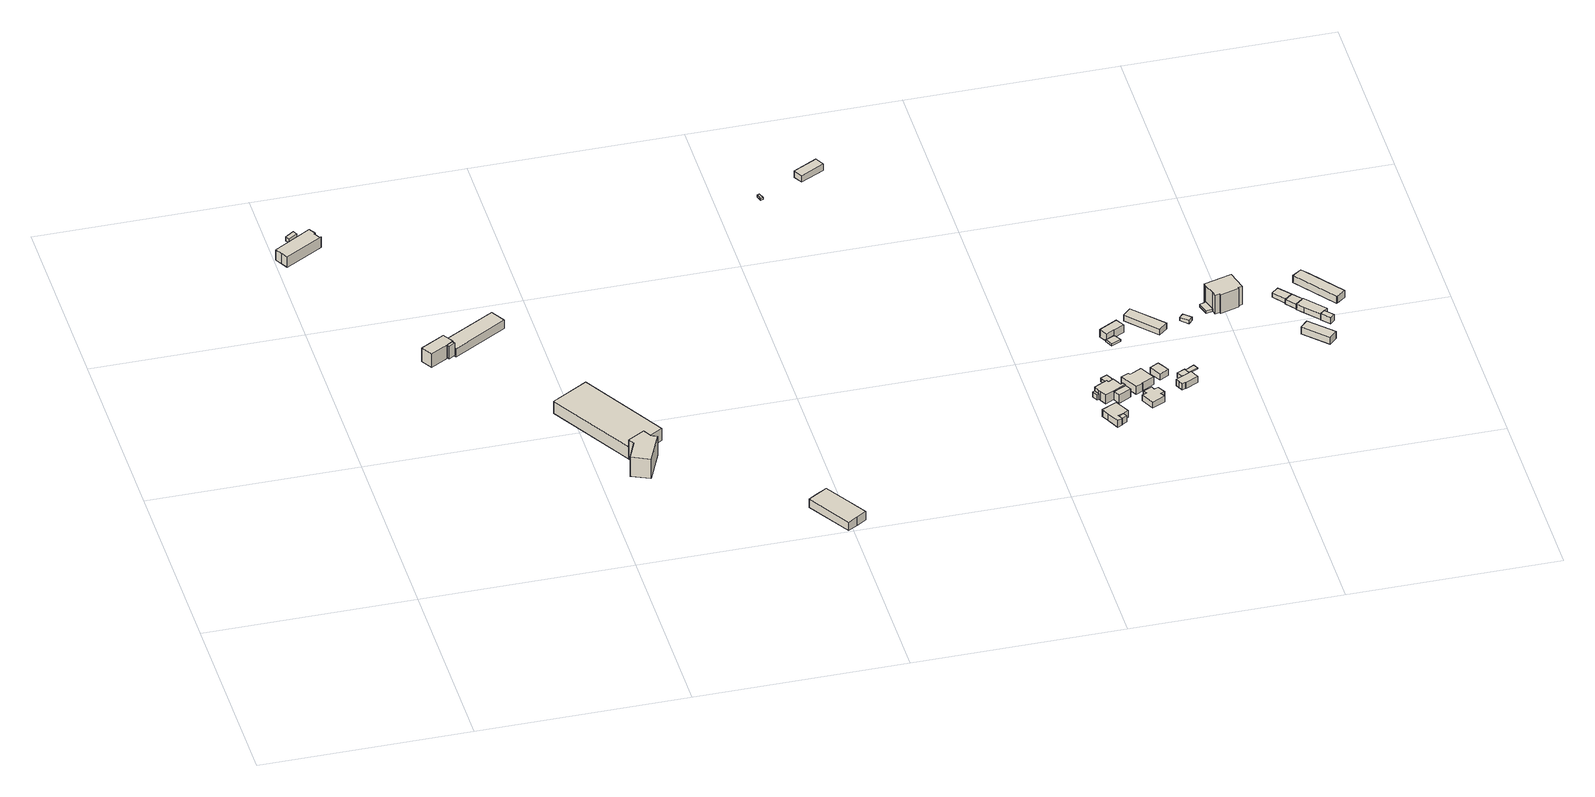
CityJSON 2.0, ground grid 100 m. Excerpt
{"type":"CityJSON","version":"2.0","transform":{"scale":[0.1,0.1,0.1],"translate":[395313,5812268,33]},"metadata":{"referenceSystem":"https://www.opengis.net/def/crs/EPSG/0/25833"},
"CityObjects":{
"building1":{"type":"Building","attributes":{"Gemeindeschluessel":"11000008","BezugspunktDach":"2200","function":"31001_1010","measuredHeight":7.35,"storeysAboveGround":1},"address":[{"country":"Germany","locality":"Berlin","thoroughfareNumber":"151A","thoroughfareName":"Späthstraße"}],"geometry":[{"type":"Solid","lod":"1","boundaries":[[[[0,1,2,3,4,5,6,7,8,9]],[[10,11,12,13,14,15,16,17,18,19]],[[10,19,9,8]],[[11,10,8,7]],[[12,11,7,6]],[[13,12,6,5]],[[14,13,5,4]],[[15,14,4,3]],[[16,15,3,2]],[[17,16,2,1]],[[18,17,1,0]],[[19,18,0,9]]]]}]},
"building2":{"type":"Building","attributes":{"Gemeindeschluessel":"11000008","BezugspunktDach":"2200","function":"31001_2723","measuredHeight":2.2,"storeysAboveGround":1},"address":[{"country":"Germany","locality":"Berlin","thoroughfareNumber":"152 (3)","thoroughfareName":"Späthstraße"}],"geometry":[{"type":"Solid","lod":"1","boundaries":[[[[20,21,22,23,24]],[[25,26,27,28,29]],[[25,29,24,23]],[[26,25,23,22]],[[27,26,22,21]],[[28,27,21,20]],[[29,28,20,24]]]]}]},
"building3":{"type":"Building","attributes":{"Gemeindeschluessel":"11000008","BezugspunktDach":"2200","function":"31001_2600","measuredHeight":7.55,"storeysAboveGround":2},"address":[{"country":"Germany","locality":"Berlin","thoroughfareNumber":"145","thoroughfareName":"Späthstraße"}],"geometry":[{"type":"Solid","lod":"1","boundaries":[[[[30,31,32,33,34,35,36,37,38]],[[39,40,41,42,43,44,45,46,47]],[[39,47,38,37]],[[40,39,37,36]],[[41,40,36,35]],[[42,41,35,34]],[[43,42,34,33]],[[44,43,33,32]],[[45,44,32,31]],[[46,45,31,30]],[[47,46,30,38]]]]}]},
"building4":{"type":"Building","attributes":{"Gemeindeschluessel":"11000008","BezugspunktDach":"2200","function":"31001_2600","measuredHeight":6.89,"storeysAboveGround":1},"address":[{"country":"Germany","locality":"Berlin","thoroughfareNumber":"145 (2)","thoroughfareName":"Späthstraße"}],"geometry":[{"type":"Solid","lod":"1","boundaries":[[[[48,49,50,51,52,53]],[[54,55,56,57,58,59]],[[54,59,53,52]],[[55,54,52,51]],[[56,55,51,50]],[[57,56,50,49]],[[58,57,49,48]],[[59,58,48,53]]]]}]},
"building5":{"type":"Building","attributes":{"Gemeindeschluessel":"11000008","BezugspunktDach":"2200","function":"31001_2621","measuredHeight":4.51,"storeysAboveGround":1},"address":[{"country":"Germany","locality":"Berlin","thoroughfareNumber":"145 (1)","thoroughfareName":"Späthstraße"}],"geometry":[{"type":"Solid","lod":"1","boundaries":[[[[60,61,62,63,64,65]],[[66,67,68,69,70,71]],[[66,71,65,64]],[[67,66,64,63]],[[68,67,63,62]],[[69,68,62,61]],[[70,69,61,60]],[[71,70,60,65]]]]}]},
"building6":{"type":"Building","attributes":{"Gemeindeschluessel":"11000008","BezugspunktDach":"2200","function":"31001_2020","measuredHeight":10.69,"storeysAboveGround":3},"address":[{"country":"Germany","locality":"Berlin","thoroughfareNumber":"144","thoroughfareName":"Späthstraße"}],"geometry":[{"type":"Solid","lod":"1","boundaries":[[[[72,73,74,75,76,77,78,79]],[[80,81,82,83,84,85,86,87]],[[80,87,79,78]],[[81,80,78,77]],[[82,81,77,76]],[[83,82,76,75]],[[84,83,75,74]],[[85,84,74,73]],[[86,85,73,72]],[[87,86,72,79]]]]}]},
"building7":{"type":"Building","attributes":{"Gemeindeschluessel":"11000008","BezugspunktDach":"2200","function":"31001_2111","measuredHeight":6.69,"storeysAboveGround":1},"address":[{"country":"Germany","locality":"Berlin","thoroughfareNumber":"144 (1)","thoroughfareName":"Späthstraße"}],"geometry":[{"type":"Solid","lod":"1","boundaries":[[[[88,89,90,91,92,93,94]],[[95,96,97,98,99,100,101]],[[95,101,94,93]],[[96,95,93,92]],[[97,96,92,91]],[[98,97,91,90]],[[99,98,90,89]],[[100,99,89,88]],[[101,100,88,94]]]]}]},
"building8":{"type":"Building","attributes":{"Gemeindeschluessel":"11000008","BezugspunktDach":"2200","function":"31001_2142","measuredHeight":5.24,"storeysAboveGround":1},"address":[{"country":"Germany","locality":"Berlin","thoroughfareNumber":"41A","thoroughfareName":"Späthstraße"}],"geometry":[{"type":"Solid","lod":"1","boundaries":[[[[102,103,104,105,106,107]],[[108,109,110,111,112,113]],[[108,113,107,106]],[[109,108,106,105]],[[110,109,105,104]],[[111,110,104,103]],[[112,111,103,102]],[[113,112,102,107]]]]}]},
"building9":{"type":"Building","attributes":{"Gemeindeschluessel":"11000009","BezugspunktDach":"2200","function":"31001_2520","measuredHeight":1.03,"storeysAboveGround":1},"address":[{"country":"Germany","locality":"Berlin","thoroughfareNumber":"999 (2)","thoroughfareName":"Späthstraße"}],"geometry":[{"type":"Solid","lod":"1","boundaries":[[[[114,115,116,117]],[[118,119,120,121]],[[118,121,117,116]],[[119,118,116,115]],[[120,119,115,114]],[[121,120,114,117]]]]}]},
"building10":{"type":"Building","attributes":{"Gemeindeschluessel":"11000009","BezugspunktDach":"2200","function":"31001_2000","measuredHeight":4.58,"storeysAboveGround":1},"address":[{"country":"Germany","locality":"Berlin","thoroughfareNumber":"133 (1)","thoroughfareName":"Späthstraße"}],"geometry":[{"type":"Solid","lod":"1","boundaries":[[[[122,123,124,125]],[[126,127,128,129]],[[126,129,125,124]],[[127,126,124,123]],[[128,127,123,122]],[[129,128,122,125]]]]}]},
"building11":{"type":"Building","attributes":{"Gemeindeschluessel":"11000009","BezugspunktDach":"2200","function":"31001_1010","measuredHeight":5.15,"storeysAboveGround":1},"address":[{"country":"Germany","locality":"Berlin","thoroughfareNumber":"43 (4)","thoroughfareName":"Späthstraße"}],"geometry":[{"type":"Solid","lod":"1","boundaries":[[[[130,131,132,133,134,135,136,137,138]],[[139,140,141,142,143,144,145,146,147]],[[139,147,138,137]],[[140,139,137,136]],[[141,140,136,135]],[[142,141,135,134]],[[143,142,134,133]],[[144,143,133,132]],[[145,144,132,131]],[[146,145,131,130]],[[147,146,130,138]]]]}]},
"building12":{"type":"Building","attributes":{"Gemeindeschluessel":"11000009","BezugspunktDach":"2200","function":"51009_1610","measuredHeight":3,"storeysAboveGround":0},"address":[{"country":"Germany","locality":"Berlin"}],"geometry":[{"type":"Solid","lod":"1","boundaries":[[[[148,149,150,151]],[[152,153,154,155]],[[152,155,151,150]],[[153,152,150,149]],[[154,153,149,148]],[[155,154,148,151]]]]}]},
"building13":{"type":"Building","attributes":{"Gemeindeschluessel":"11000009","BezugspunktDach":"2200","function":"51009_1610","measuredHeight":3.39,"storeysAboveGround":0},"address":[{"country":"Germany","locality":"Berlin"}],"geometry":[{"type":"Solid","lod":"1","boundaries":[[[[156,157,158,159]],[[160,161,162,163]],[[160,163,159,158]],[[161,160,158,157]],[[162,161,157,156]],[[163,162,156,159]]]]}]},
"building14":{"type":"Building","attributes":{"Gemeindeschluessel":"11000009","function":"31001_1010"},"address":[{"country":"Germany","locality":"Berlin","thoroughfareNumber":"46","thoroughfareName":"Späthstraße"}],"children":["building14-1","building14-2"]},
"building14-1":{"type":"BuildingPart","attributes":{"BezugspunktDach":"2200","measuredHeight":5.81,"storeysAboveGround":1},"parents":["building14"],"geometry":[{"type":"MultiSurface","lod":"1","boundaries":[[[164,165,166,167,168,169,170,171,172,173,174,175]],[[176,177,178,179,180,181,182,183,184,185,186,187]],[[176,187,175,174]],[[177,176,174,173]],[[178,177,173,172]],[[179,178,172,171]],[[180,179,171,170]],[[181,180,170,169]],[[182,181,169,168]],[[188,189,182,168,167]],[[184,183,167,166]],[[185,184,166,165]],[[186,185,165,164]],[[187,186,164,175]],[[183,182,189,188]]]}]},
"building14-2":{"type":"BuildingPart","attributes":{"BezugspunktDach":"2200","measuredHeight":4.62,"storeysAboveGround":1},"parents":["building14"],"geometry":[{"type":"Solid","lod":"1","boundaries":[[[[190,191,189,188]],[[182,192,193,183]],[[192,182,189,191]],[[193,192,191,190]],[[183,193,190,188]],[[183,188,189,182]]]]}]},
"building15":{"type":"Building","attributes":{"Gemeindeschluessel":"11000009","BezugspunktDach":"2200","function":"31001_2000","measuredHeight":2.06,"storeysAboveGround":1},"address":[{"country":"Germany","locality":"Berlin","thoroughfareNumber":"46 (1)","thoroughfareName":"Späthstraße"}],"geometry":[{"type":"Solid","lod":"1","boundaries":[[[[194,195,196,197]],[[198,199,200,201]],[[198,201,197,196]],[[199,198,196,195]],[[200,199,195,194]],[[201,200,194,197]]]]}]},
"building16":{"type":"Building","attributes":{"Gemeindeschluessel":"11000009","BezugspunktDach":"2200","function":"31001_1010","measuredHeight":5.71,"storeysAboveGround":1},"address":[{"country":"Germany","locality":"Berlin","thoroughfareNumber":"46A","thoroughfareName":"Späthstraße"}],"geometry":[{"type":"Solid","lod":"1","boundaries":[[[[202,203,204,205,206,207,208,209]],[[210,211,212,213,214,215,216,217]],[[210,217,209,208]],[[211,210,208,207]],[[212,211,207,206]],[[213,212,206,205]],[[214,213,205,204]],[[215,214,204,203]],[[216,215,203,202]],[[217,216,202,209]]]]}]},
"building17":{"type":"Building","attributes":{"Gemeindeschluessel":"11000009","BezugspunktDach":"2200","function":"31001_1010","measuredHeight":4.98,"storeysAboveGround":1},"address":[{"country":"Germany","locality":"Berlin","thoroughfareNumber":"44","thoroughfareName":"Späthstraße"}],"geometry":[{"type":"Solid","lod":"1","boundaries":[[[[218,219,220,221,222,223,224,225,226,227,228]],[[229,230,231,232,233,234,235,236,237,238,239]],[[229,239,228,227]],[[230,229,227,226]],[[231,230,226,225]],[[232,231,225,224]],[[233,232,224,223]],[[234,233,223,222]],[[235,234,222,221]],[[236,235,221,220]],[[237,236,220,219]],[[238,237,219,218]],[[239,238,218,228]]]]}]},
"building18":{"type":"Building","attributes":{"Gemeindeschluessel":"11000009","function":"31001_1010"},"address":[{"country":"Germany","locality":"Berlin","thoroughfareNumber":"43 (5)","thoroughfareName":"Späthstraße"}],"children":["building18-1","building18-2"]},
"building18-1":{"type":"BuildingPart","attributes":{"BezugspunktDach":"2200","measuredHeight":5.23,"storeysAboveGround":1},"parents":["building18"],"geometry":[{"type":"Solid","lod":"1","boundaries":[[[[240,241,242,243,244,245]],[[246,247,248,249,250,251]],[[246,251,245,244]],[[247,246,244,243]],[[248,247,243,242]],[[249,248,242,241]],[[250,249,241,240],[250,252,253,249]],[[251,250,240,245]],[[252,250,249,253]]]]}]},
"building18-2":{"type":"BuildingPart","attributes":{"BezugspunktDach":"2200","measuredHeight":1.04,"storeysAboveGround":1},"parents":["building18"],"geometry":[{"type":"Solid","lod":"1","boundaries":[[[[254,255,256,253,252,257]],[[250,249,248,258,259,260]],[[250,260,257,252]],[[248,249,253,256]],[[258,248,256,255]],[[259,258,255,254]],[[260,259,254,257]],[[249,250,252,253]]]]}]},
"building19":{"type":"Building","attributes":{"Gemeindeschluessel":"11000009","BezugspunktDach":"2200","function":"31001_2000","measuredHeight":4.22,"storeysAboveGround":1},"address":[{"country":"Germany","locality":"Berlin","thoroughfareNumber":"46A (1)","thoroughfareName":"Späthstraße"}],"geometry":[{"type":"Solid","lod":"1","boundaries":[[[[261,262,263,264,265]],[[266,267,268,269,270]],[[266,270,265,264]],[[267,266,264,263]],[[268,267,263,262]],[[269,268,262,261]],[[270,269,261,265]]]]}]},
"building20":{"type":"Building","attributes":{"Gemeindeschluessel":"11000009","function":"31001_1010"},"address":[{"country":"Germany","locality":"Berlin","thoroughfareNumber":"45","thoroughfareName":"Späthstraße"}],"children":["building20-1","building20-2","building20-3"]},
"building20-1":{"type":"BuildingPart","attributes":{"BezugspunktDach":"2200","measuredHeight":4.49,"storeysAboveGround":1},"parents":["building20"],"geometry":[{"type":"MultiSurface","lod":"1","boundaries":[[[271,272,273,274,275,276,277,278,279,280,281]],[[282,283,284,285,286,287,288,289,290,291,292]],[[282,292,281,280]],[[283,282,280,279]],[[293,294,279,278]],[[285,284,278,277]],[[286,285,277,276]],[[287,286,276,275]],[[288,287,275,274]],[[289,288,274,273]],[[290,289,273,272]],[[291,290,272,271]],[[292,291,271,281]],[[295,284,283,294,293]]]}]},
"building20-2":{"type":"BuildingPart","attributes":{"BezugspunktDach":"2200","measuredHeight":0.637,"storeysAboveGround":1},"parents":["building20"],"geometry":[{"type":"Solid","lod":"1","boundaries":[[[[296,297,298,299,300,301,302]],[[303,304,305,306,307,308,309]],[[303,309,302,301]],[[304,303,301,300]],[[305,304,300,299]],[[306,305,299,298]],[[307,306,298,297]],[[308,307,297,296]],[[296,302,309,308]]]]}]},
"building20-3":{"type":"BuildingPart","attributes":{"BezugspunktDach":"2200","measuredHeight":2.6,"storeysAboveGround":1},"parents":["building20"],"geometry":[{"type":"MultiSurface","lod":"1","boundaries":[[[310,294,293,311,312,313]],[[309,308,284,283,282,314]],[[309,314,313,312]],[[315,296,302,312,311]],[[284,308,311,293]],[[282,283,294,310]],[[314,282,310,313]],[[308,309,302,296,315]],[[283,284,293,294]]]}]},
"building21":{"type":"Building","attributes":{"Gemeindeschluessel":"11000009","BezugspunktDach":"2200","function":"31001_2463","measuredHeight":3.25,"storeysAboveGround":1},"address":[{"country":"Germany","locality":"Berlin","thoroughfareNumber":"47","thoroughfareName":"Späthstraße"}],"geometry":[{"type":"Solid","lod":"1","boundaries":[[[[316,317,318,319]],[[320,321,322,323]],[[320,323,319,318]],[[321,320,318,317]],[[322,321,317,316]],[[323,322,316,319]]]]}]},
"building22":{"type":"Building","attributes":{"Gemeindeschluessel":"11000009","BezugspunktDach":"2200","function":"31001_2463","measuredHeight":1.81,"storeysAboveGround":1},"address":[{"country":"Germany","locality":"Berlin","thoroughfareNumber":"49 (2)","thoroughfareName":"Späthstraße"}],"geometry":[{"type":"Solid","lod":"1","boundaries":[[[[324,325,326,327]],[[328,329,330,331]],[[328,331,327,326]],[[329,328,326,325]],[[330,329,325,324]],[[331,330,324,327]]]]}]},
"building23":{"type":"Building","attributes":{"Gemeindeschluessel":"11000009","BezugspunktDach":"2200","function":"31001_2463","measuredHeight":1.4,"storeysAboveGround":1},"address":[{"country":"Germany","locality":"Berlin","thoroughfareNumber":"49 (1)","thoroughfareName":"Späthstraße"}],"geometry":[{"type":"Solid","lod":"1","boundaries":[[[[332,333,334,335]],[[336,337,338,339]],[[336,339,335,334]],[[337,336,334,333]],[[338,337,333,332]],[[339,338,332,335]]]]}]},
"building24":{"type":"Building","attributes":{"Gemeindeschluessel":"11000009","BezugspunktDach":"2200","function":"31001_1010","measuredHeight":12.08,"storeysAboveGround":2},"address":[{"country":"Germany","locality":"Berlin","thoroughfareNumber":"49","thoroughfareName":"Späthstraße"}],"geometry":[{"type":"Solid","lod":"1","boundaries":[[[[340,341,342,343,344,345,346,347,348,349]],[[350,351,352,353,354,355,356,357,358,359]],[[350,359,349,348]],[[351,350,348,347]],[[352,351,347,346]],[[353,352,346,345]],[[354,353,345,344]],[[355,354,344,343]],[[356,355,343,342]],[[357,356,342,341]],[[358,357,341,340]],[[359,358,340,349]]]]}]},
"building25":{"type":"Building","attributes":{"Gemeindeschluessel":"11000009","BezugspunktDach":"2200","function":"31001_2000","measuredHeight":3.89,"storeysAboveGround":1},"address":[{"country":"Germany","locality":"Berlin","thoroughfareNumber":"49 (4)","thoroughfareName":"Späthstraße"}],"geometry":[{"type":"Solid","lod":"1","boundaries":[[[[360,361,362,363]],[[364,365,366,367]],[[364,367,363,362]],[[365,364,362,361]],[[366,365,361,360]],[[367,366,360,363]]]]}]},
"building26":{"type":"Building","attributes":{"Gemeindeschluessel":"11000009","BezugspunktDach":"2200","function":"31001_2000","measuredHeight":2.38,"storeysAboveGround":1},"address":[{"country":"Germany","locality":"Berlin","thoroughfareNumber":"50 (8)","thoroughfareName":"Späthstraße"}],"geometry":[{"type":"Solid","lod":"1","boundaries":[[[[368,369,370,371]],[[372,373,374,375]],[[372,375,371,370]],[[373,372,370,369]],[[374,373,369,368]],[[375,374,368,371]]]]}]},
"building27":{"type":"Building","attributes":{"Gemeindeschluessel":"11000009","BezugspunktDach":"2200","function":"31001_2000","measuredHeight":2.37,"storeysAboveGround":1},"address":[{"country":"Germany","locality":"Berlin","thoroughfareNumber":"50 (7)","thoroughfareName":"Späthstraße"}],"geometry":[{"type":"Solid","lod":"1","boundaries":[[[[376,377,369,368,378]],[[374,373,379,380,381]],[[374,381,378,368]],[[373,374,368,369]],[[379,373,369,377]],[[380,379,377,376]],[[381,380,376,378]]]]}]},
"building28":{"type":"Building","attributes":{"Gemeindeschluessel":"11000009","BezugspunktDach":"2200","function":"31001_2000","measuredHeight":3.58,"storeysAboveGround":1},"address":[{"country":"Germany","locality":"Berlin","thoroughfareNumber":"50 (6)","thoroughfareName":"Späthstraße"}],"geometry":[{"type":"Solid","lod":"1","boundaries":[[[[382,383,384,385,386,387,388,389,390]],[[391,392,393,394,395,396,397,398,399]],[[391,399,390,389]],[[392,391,389,388]],[[393,392,388,387]],[[394,393,387,386]],[[395,394,386,385]],[[396,395,385,384]],[[397,396,384,383]],[[398,397,383,382]],[[399,398,382,390]]]]}]},
"building29":{"type":"Building","attributes":{"Gemeindeschluessel":"11000009","BezugspunktDach":"2200","function":"51009_1610","measuredHeight":3.37,"storeysAboveGround":0},"address":[{"country":"Germany","locality":"Berlin"}],"geometry":[{"type":"Solid","lod":"1","boundaries":[[[[400,401,402,403,404]],[[405,406,407,408,409]],[[405,409,404,403]],[[406,405,403,402]],[[407,406,402,401]],[[408,407,401,400]],[[409,408,400,404]]]]}]},
"building30":{"type":"Building","attributes":{"Gemeindeschluessel":"11000009","BezugspunktDach":"2200","function":"31001_2463","measuredHeight":3.85,"storeysAboveGround":1},"address":[{"country":"Germany","locality":"Berlin","thoroughfareNumber":"50 (1)","thoroughfareName":"Späthstraße"}],"geometry":[{"type":"Solid","lod":"1","boundaries":[[[[410,411,412,413,414,415]],[[416,417,418,419,420,421]],[[416,421,415,414]],[[417,416,414,413]],[[418,417,413,412]],[[419,418,412,411]],[[420,419,411,410]],[[421,420,410,415]]]]}]}
},
"vertices":[
[25,2523,70],[44,2491,70],[225,2595,70],[223,2597,70],[218,2594,70],[202,2624,70],[207,2627,70],[206,2629,70],[187,2662,70],[6,2555,70],[187,2662,12],[206,2629,12],[207,2627,12],[202,2624,12],[218,2594,12],[223,2597,12],[225,2595,12],[44,2491,12],[25,2523,12],[6,2555,12],
[96,2659,37],[138,2686,37],[128,2704,37],[126,2706,37],[84,2678,37],[126,2706,15],[128,2704,15],[138,2686,15],[96,2659,15],[84,2678,15],
[481,1618,89],[564,1667,89],[567,1668,89],[567,1670,89],[591,1685,89],[594,1687,89],[595,1688,89],[565,1738,89],[449,1672,89],[565,1738,13],[595,1688,13],[594,1687,13],[591,1685,13],[567,1670,13],[567,1668,13],[564,1667,13],[481,1618,13],[449,1672,13],
[571,1654,88],[600,1671,88],[591,1685,88],[567,1670,88],[567,1668,88],[564,1667,88],[567,1668,19],[567,1670,19],[591,1685,19],[600,1671,19],[571,1654,19],[564,1667,19],
[595,1688,58],[594,1687,58],[605,1668,58],[865,1817,58],[825,1886,58],[565,1738,58],[825,1886,12],[865,1817,12],[605,1668,12],[594,1687,12],[595,1688,12],[565,1738,12],
[1219,575,130],[1288,731,130],[1261,744,130],[1241,779,130],[1238,785,130],[1158,739,130],[1174,710,130],[1132,615,130],[1174,710,23],[1158,739,23],[1238,785,23],[1241,779,23],[1261,744,23],[1288,731,23],[1219,575,23],[1132,615,23],
[1158,739,89],[1238,785,89],[1241,779,89],[1334,833,89],[1334,834,89],[1092,1248,89],[919,1148,89],[1092,1248,22],[1334,834,22],[1334,833,22],[1241,779,22],[1238,785,22],[1158,739,22],[919,1148,22],
[1977,1,58],[2024,30,58],[2070,58,58],[1943,267,58],[1897,238,58],[1850,210,58],[1897,238,11],[1943,267,11],[2070,58,11],[2024,30,11],[1977,1,11],[1850,210,11],
[2205,2445,18],[2217,2450,18],[2207,2478,18],[2195,2473,18],[2207,2478,8],[2217,2450,8],[2205,2445,8],[2195,2473,8],
[2413,2525,46],[2528,2585,46],[2505,2628,46],[2390,2568,46],[2505,2628,11],[2528,2585,11],[2413,2525,11],[2390,2568,11],
[3297,497,46],[3325,438,46],[3348,450,46],[3337,472,46],[3362,484,46],[3388,497,46],[3370,534,46],[3352,570,46],[3279,533,46],[3352,570,8],[3370,534,8],[3388,497,8],[3362,484,8],[3337,472,8],[3348,450,8],[3325,438,8],[3297,497,8],[3279,533,8],
[3288,656,36],[3296,660,36],[3283,687,36],[3274,683,36],[3283,687,6],[3296,660,6],[3288,656,6],[3274,683,6],
[3348,450,45],[3373,462,45],[3362,484,45],[3337,472,45],[3362,484,11],[3373,462,11],[3348,450,11],[3337,472,11],
[3296,660,57],[3302,649,57],[3316,619,57],[3359,640,57],[3420,670,57],[3412,685,57],[3401,678,57],[3393,694,57],[3378,723,57],[3352,710,57],[3347,721,57],[3283,687,57],[3347,721,7],[3352,710,7],[3378,723,7],[3393,694,7],[3401,678,7],[3412,685,7],[3420,670,7],[3359,640,7],[3316,619,7],[3302,649,7],[3296,660,7],[3283,687,7],[3359,640,53],[3420,670,53],
[3375,608,53],[3436,640,53],[3436,640,7],[3375,608,7],
[3359,731,29],[3390,746,29],[3367,795,29],[3336,780,29],[3367,795,9],[3390,746,9],[3359,731,9],[3336,780,9],
[3464,649,53],[3498,666,53],[3497,668,53],[3558,700,53],[3518,773,53],[3461,744,53],[3455,753,53],[3417,734,53],[3455,753,10],[3461,744,10],[3518,773,10],[3558,700,10],[3497,668,10],[3498,666,10],[3464,649,10],[3417,734,10],
[3510,533,41],[3574,565,41],[3562,588,41],[3581,598,41],[3561,636,41],[3543,627,41],[3542,627,41],[3534,645,41],[3491,625,41],[3501,608,41],[3478,598,41],[3501,608,10],[3491,625,10],[3534,645,10],[3542,627,10],[3543,627,10],[3561,636,10],[3581,598,10],[3562,588,10],[3574,565,10],[3510,533,10],[3478,598,10],
[3433,1055,55],[3472,1074,55],[3473,1073,55],[3523,1099,55],[3500,1140,55],[3412,1092,55],[3500,1140,13],[3523,1099,13],[3473,1073,13],[3472,1074,13],[3433,1055,13],[3412,1092,13],[3433,1055,24],[3472,1074,24],
[3447,1015,24],[3493,1038,24],[3473,1073,24],[3428,1053,24],[3493,1038,13],[3447,1015,13],[3428,1053,13],
[3593,723,46],[3636,746,46],[3620,774,46],[3604,801,46],[3562,778,46],[3604,801,10],[3620,774,10],[3636,746,10],[3593,723,10],[3562,778,10],
[3662,648,44],[3671,629,44],[3686,635,44],[3689,634,44],[3751,665,44],[3741,687,44],[3731,708,44],[3727,705,44],[3689,686,44],[3689,687,44],[3652,668,44],[3689,687,10],[3689,686,10],[3727,705,10],[3731,708,10],[3741,687,10],[3751,665,10],[3689,634,10],[3686,635,10],[3671,629,10],[3662,648,10],[3652,668,10],[3727,705,36],[3689,686,36],[3727,705,29],
[3714,731,16],[3723,735,16],[3775,761,16],[3763,785,16],[3714,757,16],[3719,746,16],[3710,741,16],[3719,746,10],[3714,757,10],[3763,785,10],[3775,761,10],[3723,735,10],[3714,731,10],[3710,741,10],
[3689,687,36],[3714,731,36],[3710,741,36],[3671,722,36],[3671,722,10],[3714,731,15],
[3673,1036,48],[3713,1072,48],[3581,1215,48],[3543,1179,48],[3581,1215,15],[3713,1072,15],[3673,1036,15],[3543,1179,15],
[3819,1082,35],[3838,1103,35],[3804,1134,35],[3784,1115,35],[3804,1134,17],[3838,1103,17],[3819,1082,17],[3784,1115,17],
[3914,1142,27],[3944,1150,27],[3928,1205,27],[3897,1196,27],[3928,1205,13],[3944,1150,13],[3914,1142,13],[3897,1196,13],
[3928,1205,117],[3944,1150,117],[3951,1125,117],[3973,1132,117],[3975,1124,117],[4065,1149,117],[4063,1157,117],[4084,1162,117],[4058,1259,117],[3924,1221,117],[4058,1259,14],[4084,1162,14],[4063,1157,14],[4065,1149,14],[3975,1124,14],[3973,1132,14],[3951,1125,14],[3944,1150,14],[3928,1205,14],[3924,1221,14],
[4390,782,54],[4425,817,54],[4319,923,54],[4284,888,54],[4319,923,15],[4425,817,15],[4390,782,15],[4284,888,15],
[4272,1116,43],[4306,1145,43],[4256,1203,43],[4225,1176,43],[4256,1203,19],[4306,1145,19],[4272,1116,19],[4225,1176,19],
[4307,1065,43],[4347,1098,43],[4269,1113,43],[4347,1098,19],[4307,1065,19],[4269,1113,19],
[4335,1033,47],[4393,967,47],[4412,984,47],[4415,986,47],[4415,985,47],[4433,1000,47],[4347,1098,47],[4327,1082,47],[4307,1065,47],[4327,1082,16],[4347,1098,16],[4433,1000,16],[4415,985,16],[4415,986,16],[4412,984,16],[4393,967,16],[4335,1033,16],[4307,1065,16],
[4428,926,49],[4450,945,49],[4415,985,49],[4415,986,49],[4393,967,49],[4415,986,15],[4415,985,15],[4450,945,15],[4428,926,15],[4393,967,15],
[4491,1060,57],[4496,1065,57],[4536,1094,57],[4414,1253,57],[4386,1290,57],[4341,1257,57],[4386,1290,18],[4414,1253,18],[4536,1094,18],[4496,1065,18],[4491,1060,18],[4341,1257,18]
]}
